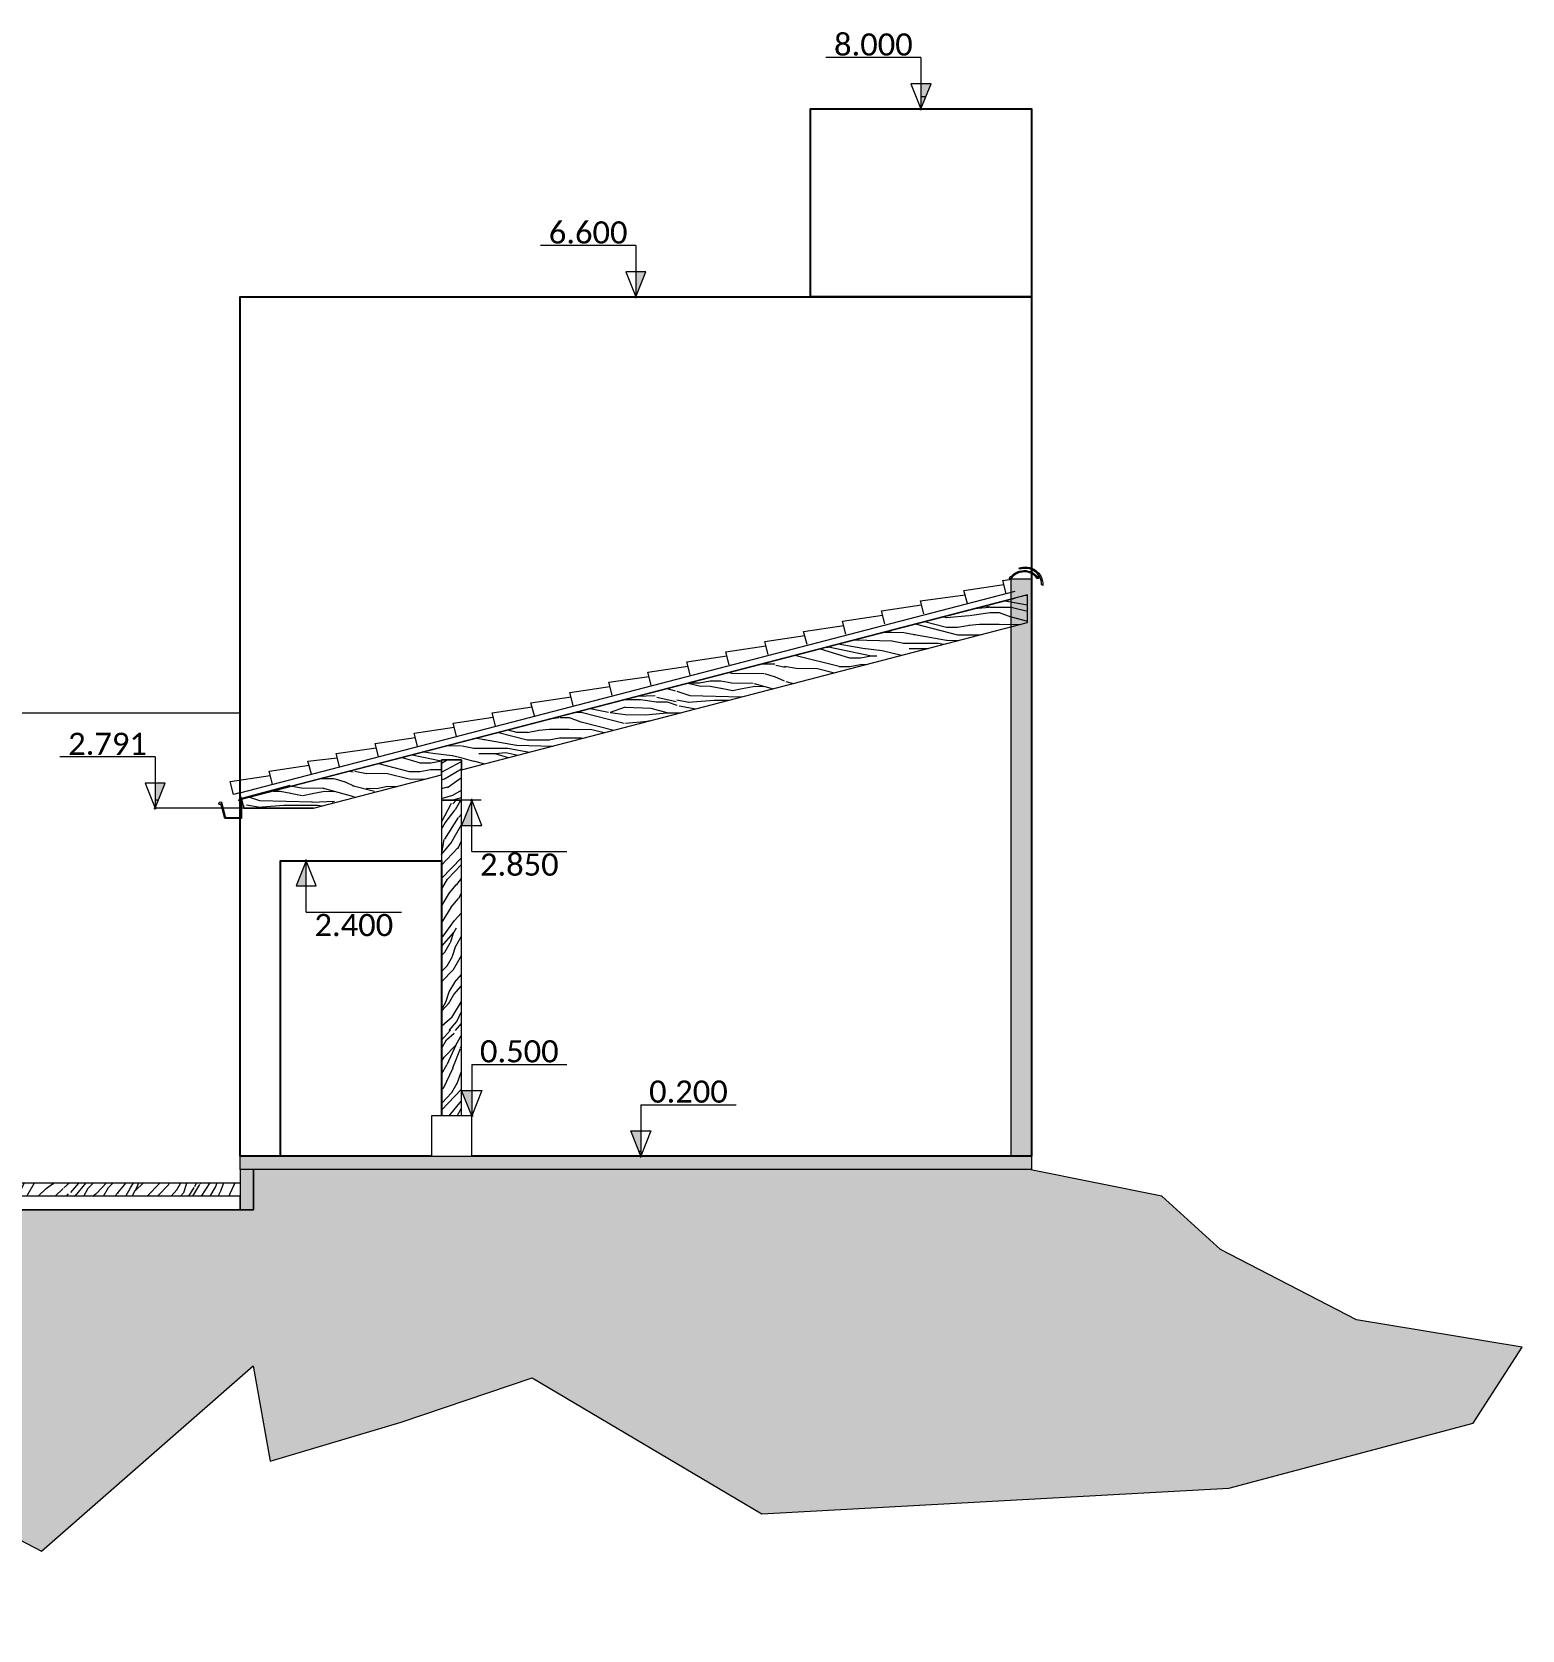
# Model space of a CAD drawing. Header units: metres. Extents: x -197 to 1099, y -24 to 14.
# Drawn here: x -145.77 to -134.67, y -3.33 to 8.57 of the extents above; entities that cross this region are included whole.
import ezdxf
from ezdxf.enums import TextEntityAlignment as Align

# ---------------------------------------------------------------- set-up
doc = ezdxf.new("R2010")
doc.units = ezdxf.units.M
doc.header["$LTSCALE"] = 0.001
doc.header["$PDMODE"] = 34
doc.header["$PDSIZE"] = 0.01
doc.linetypes.add('HIDDENX2', pattern=[19.05, 12.7, -6.35])
doc.layers.get('0').update_dxf_attribs({"lineweight": 13, "true_color": 0x000000})
for name, color, linetype, lineweight, true_color in [('Jach-Anotaciones-CalidaddeLínea  0.13', 7, 'Continuous', 13, 0x000000), ('Jach-Anotaciones-CalidaddeLínea 0.09', 7, 'Continuous', 9, 0x000000), ('Jach-Anotaciones-Hatch-Lum100%', 7, 'Continuous', 13, 0x000000), ('Jach-Anotaciones-Hatch-Lum50%', 9, 'Continuous', 13, 0x808080), ('Jach-Anotaciones-Hatch-Lum80%', 250, 'Continuous', 13, 0x333333), ('Jach-Anotaciones-LineasDetalle0.09mm', 7, 'Continuous', 15, 0x000000), ('JACH-Anotaciones-Textos-Lum75% @ 0.075', 7, 'Continuous', 13, 0x404040), ('JACH-Arq-Lineas-Proyeccion Niveles cortes', 9, 'HIDDENX2', 13, 0x808080), ('JACH-Arq-Muros01-Carga', 7, 'Continuous', 25, 0x000000)]:
    doc.layers.add(name, color=color, linetype=linetype, lineweight=lineweight, true_color=true_color)
doc.styles.add('02a-Calibri-JACH(1.8mm)', font='calibri.ttf', dxfattribs={"height": 2.2})
pattern_1 = [(0, (169.421, 45.032), (0, 6.985), [5.08, -1.905]), (90, (169.421, 45.032), (-6.985, 4e-16), [5.08, -1.905])]

# ---------------------------------------------------------------- blocks, each defined once
blk = doc.blocks.new('A$C20b43d2c')
at = {"lineweight": 0, "ltscale": 100}
blk.add_lwpolyline([(0.338, 0.182), (0.333, 0.195), (-0.026, 0.097), (-0.026, -0.052), (-0.151, -0.052), (-0.181, 0.061)], dxfattribs=at)
blk.add_lwpolyline([(-0.184, 0.049, -2.05129), (-0.173, 0.063), (-0.148, -0.036, 0.34454), (-0.139, -0.044), (-0.044, -0.044, 0.414214), (-0.034, -0.034), (-0.034, 0.086, 0.707962), (-0.044, 0.09), (-0.052, 0.081)], format="xyb", dxfattribs=at)
blk = doc.blocks.new('A$Cd55f58f5')
at = {"layer": 'JACH-Arq-Muros01-Carga', "lineweight": 0, "ltscale": 100}
blk.add_blockref('A$C20b43d2c', (0.026, -0.097), dxfattribs=at)
blk = doc.blocks.new('*U438')
at = {"lineweight": 0, "ltscale": 100}
h = blk.add_hatch(dxfattribs=at)
h.set_pattern_fill('ANGLE', color=256)
h.set_pattern_definition(pattern_1)
h.paths.add_polyline_path([(0, 2.5), (0, 0), (1, 2.5)])
h = blk.add_hatch(color=256, dxfattribs=at)
h.dxf.hatch_style = 1
h.paths.add_polyline_path([(0, 2.5), (0, 0), (1, 2.5)])
for points in [[(0, 5.1), (-9.47, 5.1)], [(0, 5.1), (0, 1.25)]]:
    blk.add_lwpolyline(points, dxfattribs=at)
for points in [[(0, 0), (1, 2.5), (-1, 2.5)], [(0, 2.5), (0, 0), (1, 2.5)]]:
    blk.add_lwpolyline(points, close=True, dxfattribs=at)
blk.add_point((0, 0), dxfattribs=at)
at = {"lineweight": 0, "ltscale": 100, "style": '02a-Calibri-JACH(1.8mm)'}
blk.add_attdef('ALT', text='', height=2.2, dxfattribs=at).set_placement((-4.73, 6.4), align=Align.MIDDLE_CENTER)
blk = doc.blocks.new('*U427')
at = {"lineweight": 0, "ltscale": 100}
h = blk.add_hatch(dxfattribs=at)
h.set_pattern_fill('ANGLE', color=256)
h.set_pattern_definition(pattern_1)
h.paths.add_polyline_path([(0, 2.5), (0, 0), (1, 2.5)])
h = blk.add_hatch(color=256, dxfattribs=at)
h.dxf.hatch_style = 1
h.paths.add_polyline_path([(0, 2.5), (0, 0), (1, 2.5)])
for points in [[(0, 5.1), (-9.47, 5.1)], [(0, 5.1), (0, 1.25)]]:
    blk.add_lwpolyline(points, dxfattribs=at)
for points in [[(0, 0), (1, 2.5), (-1, 2.5)], [(0, 2.5), (0, 0), (1, 2.5)]]:
    blk.add_lwpolyline(points, close=True, dxfattribs=at)
blk.add_point((0, 0), dxfattribs=at)
at = {"lineweight": 0, "ltscale": 100, "style": '02a-Calibri-JACH(1.8mm)'}
blk.add_attdef('ALT', text='', height=2.2, dxfattribs=at).set_placement((-4.73, 6.4), align=Align.MIDDLE_CENTER)
blk = doc.blocks.new('*U428')
at = {"lineweight": 0, "ltscale": 100}
h = blk.add_hatch(dxfattribs=at)
h.set_pattern_fill('ANGLE', color=256)
h.set_pattern_definition(pattern_1)
h.paths.add_polyline_path([(0, 2.5), (0, 0), (1, 2.5)])
h = blk.add_hatch(color=256, dxfattribs=at)
h.dxf.hatch_style = 1
h.paths.add_polyline_path([(0, 2.5), (0, 0), (1, 2.5)])
for points in [[(0, 5.1), (-9.47, 5.1)], [(0, 5.1), (0, 1.25)]]:
    blk.add_lwpolyline(points, dxfattribs=at)
for points in [[(0, 0), (1, 2.5), (-1, 2.5)], [(0, 2.5), (0, 0), (1, 2.5)]]:
    blk.add_lwpolyline(points, close=True, dxfattribs=at)
blk.add_point((0, 0), dxfattribs=at)
at = {"lineweight": 0, "ltscale": 100, "style": '02a-Calibri-JACH(1.8mm)'}
blk.add_attdef('ALT', text='', height=2.2, dxfattribs=at).set_placement((-4.73, 6.4), align=Align.MIDDLE_CENTER)
blk = doc.blocks.new('*U454')
at = {"lineweight": 0, "ltscale": 100}
h = blk.add_hatch(dxfattribs=at)
h.set_pattern_fill('ANGLE', color=256)
h.set_pattern_definition(pattern_1)
h.paths.add_polyline_path([(0, 2.5), (0, 0), (1, 2.5)])
h = blk.add_hatch(color=256, dxfattribs=at)
h.dxf.hatch_style = 1
h.paths.add_polyline_path([(0, 2.5), (0, 0), (1, 2.5)])
for points in [[(0, 5.1), (-9.47, 5.1)], [(0, 5.1), (0, 1.25)]]:
    blk.add_lwpolyline(points, dxfattribs=at)
for points in [[(0, 0), (1, 2.5), (-1, 2.5)], [(0, 2.5), (0, 0), (1, 2.5)]]:
    blk.add_lwpolyline(points, close=True, dxfattribs=at)
blk.add_point((0, 0), dxfattribs=at)
at = {"lineweight": 0, "ltscale": 100, "style": '02a-Calibri-JACH(1.8mm)'}
blk.add_attdef('ALT', text='', height=2.2, dxfattribs=at).set_placement((-4.73, 6.4), align=Align.MIDDLE_CENTER)
blk = doc.blocks.new('*U455')
at = {"lineweight": 0, "ltscale": 100}
h = blk.add_hatch(dxfattribs=at)
h.set_pattern_fill('ANGLE', color=256)
h.set_pattern_definition(pattern_1)
h.paths.add_polyline_path([(0, 2.5), (0, 0), (1, 2.5)])
h = blk.add_hatch(color=256, dxfattribs=at)
h.dxf.hatch_style = 1
h.paths.add_polyline_path([(0, 2.5), (0, 0), (1, 2.5)])
for points in [[(0, 5.1), (-9.47, 5.1)], [(0, 5.1), (0, 1.25)]]:
    blk.add_lwpolyline(points, dxfattribs=at)
for points in [[(0, 0), (1, 2.5), (-1, 2.5)], [(0, 2.5), (0, 0), (1, 2.5)]]:
    blk.add_lwpolyline(points, close=True, dxfattribs=at)
blk.add_point((0, 0), dxfattribs=at)
at = {"lineweight": 0, "ltscale": 100, "style": '02a-Calibri-JACH(1.8mm)'}
blk.add_attdef('ALT', text='', height=2.2, dxfattribs=at).set_placement((-4.73, 6.4), align=Align.MIDDLE_CENTER)
blk = doc.blocks.new('*U702')
at = {"lineweight": 0, "ltscale": 100}
h = blk.add_hatch(dxfattribs=at)
h.set_pattern_fill('ANGLE', color=256)
h.set_pattern_definition(pattern_1)
h.paths.add_polyline_path([(0, 2.5), (0, 0), (1, 2.5)])
h = blk.add_hatch(color=256, dxfattribs=at)
h.dxf.hatch_style = 1
h.paths.add_polyline_path([(0, 2.5), (0, 0), (1, 2.5)])
for points in [[(0, 5.1), (-9.47, 5.1)], [(0, 5.1), (0, 1.25)]]:
    blk.add_lwpolyline(points, dxfattribs=at)
for points in [[(0, 0), (1, 2.5), (-1, 2.5)], [(0, 2.5), (0, 0), (1, 2.5)]]:
    blk.add_lwpolyline(points, close=True, dxfattribs=at)
blk.add_point((0, 0), dxfattribs=at)
at = {"lineweight": 0, "ltscale": 100, "style": '02a-Calibri-JACH(1.8mm)'}
blk.add_attdef('ALT', text='', height=2.2, dxfattribs=at).set_placement((-4.73, 6.4), align=Align.MIDDLE_CENTER)
blk = doc.blocks.new('*U259')
at = {"lineweight": 0, "ltscale": 100}
h = blk.add_hatch(dxfattribs=at)
h.set_pattern_fill('ANGLE', color=256)
h.set_pattern_definition(pattern_1)
h.paths.add_polyline_path([(0, 2.5), (0, 0), (1, 2.5)])
h = blk.add_hatch(color=256, dxfattribs=at)
h.dxf.hatch_style = 1
h.paths.add_polyline_path([(0, 2.5), (0, 0), (1, 2.5)])
for points in [[(0, 5.1), (-9.47, 5.1)], [(0, 5.1), (0, 1.25)]]:
    blk.add_lwpolyline(points, dxfattribs=at)
for points in [[(0, 0), (1, 2.5), (-1, 2.5)], [(0, 2.5), (0, 0), (1, 2.5)]]:
    blk.add_lwpolyline(points, close=True, dxfattribs=at)
blk.add_point((0, 0), dxfattribs=at)
at = {"lineweight": 0, "ltscale": 100, "style": '02a-Calibri-JACH(1.8mm)'}
blk.add_attdef('ALT', text='', height=2.2, dxfattribs=at).set_placement((-4.73, 6.4), align=Align.MIDDLE_CENTER)

msp = doc.modelspace()

# ---------------------------------------------------------------- hatches: boundary and pattern name
at = {"layer": 'Jach-Anotaciones-Hatch-Lum100%', "ltscale": 100}
h = msp.add_hatch(color=256, dxfattribs=at)
h.dxf.hatch_style = 1
h.paths.add_polyline_path([(-138.47163, 4.5), (-138.32163, 4.5), (-138.32163, 0.2), (-138.47163, 0.2)])
h = msp.add_hatch(color=256, dxfattribs=at)
h.dxf.hatch_style = 1
h.paths.add_polyline_path([(-144.21716, 0.2), (-138.32163, 0.2), (-138.32163, 0.1), (-144.21716, 0.1)])
h = msp.add_hatch(color=256, dxfattribs=at)
h.dxf.hatch_style = 1
h.paths.add_polyline_path([(-144.21716, -0.2), (-144.11716, -0.2), (-144.11716, 0.1), (-144.21716, 0.1)])
at = {"layer": 'Jach-Anotaciones-Hatch-Lum50%', "ltscale": 100}
h = msp.add_hatch(dxfattribs=at)
h.set_pattern_fill('WOOD_01', color=256, scale=0.8, angle=-0.315214, pattern_type=2)
h.set_pattern_definition([(359.6848, (-394.01, 2.0602), (0.0044012, 0.799988), [0.16, -0.64]), (8.657386, (-394.00437, 1.62819), (4.8043285695, 0.7735788146), [0.1538832, -15.2344232]), (5.395286, (-394.01211, 1.67623), (7.204292312, 0.76036553), [0.1607984, -7.8791008]), (344.262686, (-394.010787, 1.91623), (8.7866629083, -2.4483667108), [0.2406656, -23.8259016]), (353.344686, (-393.993335, 2.18014), (0.799988155, -0.004399564), [0.1448864, -7.0994208]), (344.753386, (-393.971844, 1.72401), (3.195550377, -0.817591375), [0.1241936, -12.2951456]), (348.374886, (-394.24929, 2.18955), (0.79998813, -0.0044009), [0.3263376, -3.7528776]), (5.395286, (-394.00477, 1.55619), (7.204292312, 0.76036553), [0.0803992, -7.9595]), (359.6848, (-394.0109, 1.8922), (0.0044012, 0.799988), [0.08, -0.72]), (359.6848, (-394.1704, 1.9891), (0.0044012, 0.799988), [0.24, -0.56]), (10.994686, (-394.00973, 2.10823), (3.20435258, 0.78238106), [0.081584, -3.9976312]), (2.411086, (-394.091358, 1.81267), (16.0041592815, 0.711960776), [0.1681904, -16.6508464]), (352.090186, (-394.05149, 1.78845), (6.395501864, -0.835192412), [0.1210616, -11.9851336]), (359.6848, (-394.0932, 1.4847), (0.0044012, 0.799988), [0.16, -0.64]), (358.515686, (-394.173381, 1.445117), (0.7999880433, -0.0044005829), [0.3920816, -38.81608]), (359.6848, (-394.1701, 2.0451), (0.0044012, 0.799988), [0.08, -0.72]), (359.6848, (-394.0897, 2.1087), (0.0044012, 0.799988), [0.08, -0.72]), (359.6848, (-394.4493, 2.18265), (0.0044012, 0.799988), [0.12, -0.68]), (350.222486, (-394.23311, 2.22146), (0.79998796, -0.00440089), [0.2433104, -4.6228992]), (359.6848, (-394.4891, 2.2229), (0.0044012, 0.799988), [0.16, -0.64]), (359.6848, (-394.5811, 1.5034), (0.0044012, 0.799988), [0.088, -0.712]), (359.6848, (-394.17285, 1.5411), (0.0044012, 0.799988), [0.08, -0.72]), (359.6848, (-394.5807, 1.56736), (0.0044012, 0.799988), [0.168, -0.632]), (5.125086, (-394.172457, 1.613114), (8.004279868, 0.7559717563), [0.16876, -16.7072576]), (359.6848, (-394.1641, 1.6771), (0.0044012, 0.799988), [0.152, -0.648]), (359.6848, (-394.58, 1.69536), (0.0044012, 0.799988), [0.088, -0.712]), (358.515686, (-394.483308, 1.822827), (0.7999880433, -0.0044005829), [0.3920816, -38.81608]), (359.6848, (-394.4109, 1.8944), (0.0044012, 0.799988), [0.08, -0.72]), (359.6848, (-394.4908, 1.9189), (0.0044012, 0.799988), [0.08, -0.72]), (359.6848, (-394.1708, 1.9171), (0.0044012, 0.799988), [0.16, -0.64]), (359.6848, (-394.3307, 1.934), (0.0044012, 0.799988), [0.08, -0.72]), (359.6848, (-394.4902, 2.0309), (0.0044012, 0.799988), [0.16, -0.64]), (19.338586, (-394.276015, 1.693685), (8.81747179, 3.15153407), [0.1189288, -11.7739248]), (10.994686, (-394.41078, 1.91843), (3.20435258, 0.78238106), [0.081584, -3.9976312]), (10.994686, (-394.091, 1.87667), (3.20435258, 0.78238106), [0.081584, -3.9976312]), (5.395286, (-394.32933, 2.181986), (7.204292312, 0.76036553), [0.0803992, -7.9595]), (349.379986, (-394.57702, 2.23935), (4.795526168, -0.82639083), [0.0894424, -8.854828]), (348.374886, (-394.49307, 1.50288), (0.79998813, -0.0044009), [0.081584, -3.9976312]), (89.6848, (-394.41316, 1.4864), (-0.799988, 0.0044012), [0, -0.8]), (346.292386, (-394.57869, 1.935354), (13.5821897145, -3.274747542), [0.172696, -17.0969232]), (10.994686, (-394.09008, 2.04467), (3.20435258, 0.78238106), [0.081584, -3.9976312]), (9.989586, (-394.092854, 1.540675), (4.004340476, 0.777978747), [0.0894424, -8.854828]), (348.374886, (-394.33091, 1.89399), (0.79998813, -0.0044009), [0.081584, -3.9976312]), (348.374886, (-394.2507, 1.93355), (0.79998813, -0.0044009), [0.081584, -3.9976312]), (341.24989, (-394.57913, 1.85536), (0.79998773, -0.00440026), [0.1011928, -2.4286288]), (345.64859, (-394.48964, 2.12687), (0.79998758, -0.0044002), [0.3298488, -2.9686352]), (342.985586, (-394.32933, 2.181986), (5.591112854, -1.630779148), [0.2505672, -8.101676]), (359.6848, (-394.3291, 2.222), (0.0044012, 0.799988), [0.096, -0.704]), (345.64859, (-394.41272, 1.56644), (0.79998758, -0.0044002), [0.3298488, -2.9686352]), (345.64859, (-394.4924, 1.62287), (0.79998758, -0.0044002), [0.3298488, -2.9686352]), (345.64859, (-394.49201, 1.69487), (0.79998758, -0.0044002), [0.3298488, -2.9686352]), (349.379986, (-394.578074, 2.04735), (4.795526168, -0.82639083), [0.0894424, -8.854828]), (345.64859, (-394.33017, 2.02999), (0.79998758, -0.0044002), [0.164924, -3.13356]), (349.379986, (-394.57948, 1.791356), (4.795526168, -0.82639083), [0.0894424, -8.854828]), (357.298886, (-394.163797, 1.733068), (0.7999878555, -0.004400215), [0.1921664, -19.024492]), (349.379986, (-394.251, 1.87755), (4.795526168, -0.82639083), [0.0894424, -8.854828]), (12.213586, (-394.16309, 1.86107), (3.20435315, 0.782382548), [0.073756, -7.3018792]), (349.247386, (-394.579703, 1.751357), (8.791064244, -1.648377222), [0.3091152, -30.602364]), (351.554686, (-394.27602, 1.69368), (0.79998746, -0.00440139), [0.1131368, -5.5437168]), (4.448386, (-394.49157, 1.77487), (8.804267945, 0.751567892), [0.1926656, -9.4406096]), (359.6848, (-394.2995, 1.7898), (0.0044012, 0.799988), [0.248, -0.552]), (344.429686, (-394.5775, 2.15135), (3.195550154, -0.817591335), [0.0912144, -9.0301888]), (350.222486, (-394.41316, 1.48644), (0.79998796, -0.00440089), [0.2433104, -4.6228992]), (339.701686, (-394.58023, 1.65536), (2.39556239, -0.813190942), [0.0936376, -9.2701216]), (359.6848, (-393.92964, 2.1238), (0.0044012, 0.799988), [0.04, -0.76]), (359.6848, (-393.9316, 1.7718), (0.0044012, 0.799988), [0.08, -0.72]), (10.994686, (-393.93316, 1.4838), (3.20435258, 0.78238106), [0.081584, -3.9976312]), (359.6848, (-393.9247, 1.56375), (0.0044012, 0.799988), [0.144, -0.656]), (342.985586, (-393.93039, 1.98779), (5.591112854, -1.630779148), [0.0835224, -8.2687208]), (347.705486, (-393.923317, 1.819747), (15.182160045, -3.2844524587), [0.1472056, -26.8405152]), (89.6848, (-393.9332, 1.4838), (-0.799988, 0.0044012), [0, -0.8]), (359.6848, (-393.8531, 1.49936), (0.0044012, 0.799988), [0.072, -0.728]), (359.6848, (-393.85224, 1.65135), (0.0044012, 0.799988), [0.072, -0.728]), (359.6848, (-393.852, 1.69135), (0.0044012, 0.799988), [0.072, -0.728]), (335.722386, (-393.850525, 1.96335), (5.586711744, -2.430761377), [0.0787912, -7.8002896]), (348.201086, (-393.849997, 2.059347), (3.99553757295, -0.8221182505), [0.0734704, -52.17242]), (341.24989, (-393.85158, 1.77135), (0.79998773, -0.00440026), [0.0758944, -2.4539264]), (347.155986, (-393.849425, 2.163345), (3.995538528, -0.82199356), [0.073756, -7.3018792])])
h.paths.add_polyline_path([(-144.18877, 2.79057), (-143.67015, 2.79057), (-142.71716, 3.03842), (-142.71716, 3.15), (-142.56716, 3.15), (-142.56716, 3.07743), (-138.34974, 4.17428), (-138.35082, 4.38065), (-144.20612, 2.85783)])
h = msp.add_hatch(dxfattribs=at)
h.set_pattern_fill('WOOD_01', color=256, scale=0.8, angle=30, pattern_type=2)
h.set_pattern_definition([(30, (-548.6905, 0.9145), (-0.4, 0.6928203), [0.16, -0.64]), (38.9726, (-548.46758, 0.54436), (3.7569229083, 3.0928186897), [0.1538832, -15.2344232]), (35.7105, (-548.49851, 0.58193), (5.835388825, 4.292810352), [0.1607984, -7.8791008]), (14.5779, (-548.618507, 0.789774), (8.8210181559, 2.3215476106), [0.2406656, -23.8259016]), (23.6599, (-548.73665, 1.026405), (0.692819725, 0.400001542), [0.1448864, -7.0994208]), (15.0686, (-548.487866, 0.643497), (3.171280634, 0.907180803), [0.1241936, -12.2951456]), (18.6901, (-548.96235, 0.90533), (0.692820377, 0.400000373), [0.3263376, -3.7528776]), (35.7105, (-548.43158, 0.482005), (5.835388825, 4.292810352), [0.0803992, -7.9595]), (30, (-548.6065, 0.769), (-0.4, 0.6928203), [0.08, -0.72]), (30, (-548.7931, 0.7721), (-0.4, 0.6928203), [0.24, -0.56]), (41.3099, (-548.7145, 0.95605), (2.37128216, 2.292818455), [0.081584, -3.9976312]), (32.7263, (-548.63579, 0.659707), (13.456408258, 8.692817682), [0.1681904, -16.6508464]), (22.4054, (-548.58915, 0.658923), (5.942559959, 2.507183996), [0.1210616, -11.9851336]), (30, (-548.4718, 0.37565), (-0.4, 0.6928203), [0.16, -0.64]), (28.8309, (-548.521071, 0.30101), (0.6928201428, 0.4000006054), [0.3920816, -38.81608]), (30, (-548.8211, 0.8206), (-0.4, 0.6928203), [0.08, -0.72]), (30, (-548.7838, 0.91605), (-0.4, 0.6928203), [0.08, -0.72]), (30, (-549.13156, 0.7984), (-0.4, 0.6928203), [0.12, -0.68]), (20.5377, (-548.9645, 0.94105), (0.69282022, 0.4000003), [0.2433104, -4.6228992]), (30, (-549.1862, 0.81305), (-0.4, 0.6928203), [0.16, -0.64]), (30, (-548.9024, 0.1455), (-0.4, 0.6928203), [0.088, -0.712]), (30, (-548.5691, 0.38415), (-0.4, 0.6928203), [0.08, -0.72]), (30, (-548.9344, 0.2009), (-0.4, 0.6928203), [0.168, -0.632]), (35.4403, (-548.60507, 0.446502), (6.5282051098, 4.6928165894), [0.16876, -16.7072576]), (30, (-548.63014, 0.5059), (-0.4, 0.6928203), [0.152, -0.648]), (30, (-548.9984, 0.3118), (-0.4, 0.6928203), [0.088, -0.712]), (28.8309, (-548.979271, 0.470635), (0.6928201428, 0.4000006054), [0.3920816, -38.81608]), (30, (-548.9529, 0.569), (-0.4, 0.6928203), [0.08, -0.72]), (30, (-549.0342, 0.5498), (-0.4, 0.6928203), [0.08, -0.72]), (30, (-548.7571, 0.7098), (-0.4, 0.6928203), [0.16, -0.64]), (30, (-548.9036, 0.6436), (-0.4, 0.6928203), [0.08, -0.72]), (30, (-549.0902, 0.6468), (-0.4, 0.6928203), [0.16, -0.64]), (49.6538, (-548.73514, 0.463784), (6.021025898, 7.171277634), [0.1189288, -11.7739248]), (41.3099, (-548.96492, 0.58977), (2.37128216, 2.292818455), [0.081584, -3.9976312]), (41.3099, (-548.66779, 0.71513), (2.37128216, 2.292818455), [0.081584, -3.9976312]), (35.7105, (-549.027635, 0.858405), (5.835388825, 4.292810352), [0.0803992, -7.9595]), (19.6952, (-549.27041, 0.7829), (4.556919801, 1.707183342), [0.0894424, -8.854828]), (18.6901, (-548.8262, 0.1895), (0.692820377, 0.400000373), [0.081584, -3.9976312]), (120, (-548.7489, 0.21565), (-0.6928203, -0.4), [0, -0.8]), (16.6076, (-549.11841, 0.51963), (13.3779334605, 4.028739906), [0.172696, -17.0969232]), (41.3099, (-548.75179, 0.86063), (2.37128216, 2.292818455), [0.081584, -3.9976312]), (40.3048, (-548.49979, 0.42415), (3.06410305, 2.692817498), [0.0894424, -8.854828]), (18.6901, (-548.88363, 0.60899), (0.692820377, 0.400000373), [0.081584, -3.9976312]), (18.6901, (-548.83435, 0.68363), (0.692820377, 0.400000373), [0.081584, -3.9976312]), (11.5651, (-549.0784, 0.45035), (0.69281971, 0.40000073), [0.1011928, -2.4286288]), (15.9638, (-549.1382, 0.7299), (0.69281955, 0.4000007), [0.3298488, -2.9686352]), (13.3008, (-549.027635, 0.858405), (5.649739725, 1.41436368), [0.2505672, -8.101676]), (30, (-549.0476, 0.89305), (-0.4, 0.6928203), [0.096, -0.704]), (15.9638, (-548.78892, 0.28493), (0.69281955, 0.4000007), [0.3298488, -2.9686352]), (15.9638, (-548.8862, 0.29343), (0.69281955, 0.4000007), [0.3298488, -2.9686352]), (15.9638, (-548.9222, 0.35578), (0.69281955, 0.4000007), [0.3298488, -2.9686352]), (19.6952, (-549.17441, 0.616625), (4.556919801, 1.707183342), [0.0894424, -8.854828]), (15.9638, (-548.95163, 0.72677), (0.69281955, 0.4000007), [0.164924, -3.13356]), (19.6952, (-549.04641, 0.39492), (4.556919801, 1.707183342), [0.0894424, -8.854828]), (27.6141, (-548.658143, 0.554425), (0.692819795, 0.400000828), [0.1921664, -19.024492]), (19.6952, (-548.80635, 0.63513), (4.556919801, 1.707183342), [0.0894424, -8.854828]), (42.5288, (-548.72214, 0.66528), (2.371281902, 2.292820032), [0.073756, -7.3018792]), (19.5626, (-549.02641, 0.360282), (8.4210174707, 3.0143693812), [0.3091152, -30.602364]), (21.8699, (-548.73514, 0.46378), (0.692820046, 0.399999617), [0.1131368, -5.5437168]), (34.7636, (-548.9622, 0.425066), (7.221026939, 5.092814379), [0.1926656, -9.4406096]), (30, (-548.8039, 0.5349), (-0.4, 0.6928203), [0.248, -0.552]), (14.7449, (-549.22641, 0.70669), (3.171280421, 0.907180725), [0.0912144, -9.0301888]), (20.5377, (-548.74892, 0.21565), (0.69282022, 0.4000003), [0.2433104, -4.6228992]), (10.0169, (-548.97841, 0.27714), (2.478460616, 0.507180097), [0.0936376, -9.2701216]), (30, (-548.6532, 1.0099), (-0.4, 0.6928203), [0.04, -0.76]), (30, (-548.4772, 0.7051), (-0.4, 0.6928203), [0.08, -0.72]), (41.3099, (-548.33322, 0.45565), (2.37128216, 2.292818455), [0.081584, -3.9976312]), (30, (-548.3663, 0.5289), (-0.4, 0.6928203), [0.144, -0.656]), (13.3008, (-548.585225, 0.89213), (5.649739725, 1.41436368), [0.0835224, -8.2687208]), (18.0207, (-548.494297, 0.750635), (14.7640249514, 4.827958038), [0.1472056, -26.8405152]), (120, (-548.3332, 0.45565), (-0.6928203, -0.4), [0, -0.8]), (30, (-548.27194, 0.5095), (-0.4, 0.6928203), [0.072, -0.728]), (30, (-548.34794, 0.64114), (-0.4, 0.6928203), [0.072, -0.728]), (30, (-548.36794, 0.6758), (-0.4, 0.6928203), [0.072, -0.728]), (6.0376, (-548.50394, 0.91134), (6.049736941, 0.72154829), [0.0787912, -7.8002896]), (18.5163, (-548.551943, 0.994482), (3.8641637922, 1.30707195732), [0.0734704, -52.17242]), (11.5651, (-548.40794, 0.74507), (0.69281971, 0.40000073), [0.0758944, -2.4539264]), (17.4712, (-548.60394, 1.08455), (3.864101678, 1.30718008), [0.073756, -7.3018792])])
h.paths.add_polyline_path([(-142.71716, 2.85), (-142.56716, 2.85), (-142.56716, 3.15), (-142.71716, 3.15)])
h = msp.add_hatch(dxfattribs=at)
h.set_pattern_fill('WOOD_01', color=256, scale=0.8, angle=60, pattern_type=2)
h.set_pattern_definition([(60, (-395.3516, 0.8039), (-0.6928203, 0.4), [0.16, -0.64]), (68.9726, (-394.97344, 0.594823), (1.707181334, 4.556921009), [0.1538832, -15.2344232]), (65.7105, (-395.01901, 0.611895), (2.907189787, 6.63537723), [0.1607984, -7.8791008]), (44.5779, (-395.226856, 0.731895), (6.478452005, 6.4210282848), [0.2406656, -23.8259016]), (53.6599, (-395.44749, 0.87775), (0.39999871, 0.69282136), [0.1448864, -7.0994208]), (45.0686, (-395.04058, 0.670536), (2.29281919, 2.371281939), [0.1241936, -12.2951456]), (48.6901, (-395.58242, 0.66005), (0.39999986, 0.69282067), [0.3263376, -3.7528776]), (65.7105, (-394.91109, 0.55882), (2.907189787, 6.63537723), [0.0803992, -7.9595]), (60, (-395.2061, 0.7199), (-0.6928203, 0.4), [0.08, -0.72]), (60, (-395.3692, 0.6293), (-0.6928203, 0.4), [0.24, -0.56]), (71.3099, (-395.39313, 0.8279), (0.90718136, 3.17128011), [0.081584, -3.9976312]), (62.7263, (-395.17679, 0.610613), (7.307182554, 14.256405072), [0.1681904, -16.6508464]), (52.4054, (-395.136005, 0.633254), (3.89281589, 5.142565012), [0.1210616, -11.9851336]), (60, (-394.8927, 0.4466), (-0.6928203, 0.4), [0.16, -0.64]), (58.8309, (-394.898092, 0.357331), (0.3999995412, 0.6928207572), [0.3920816, -38.81608]), (60, (-395.4177, 0.6573), (-0.6928203, 0.4), [0.08, -0.72]), (60, (-395.4331, 0.7586), (-0.6928203, 0.4), [0.08, -0.72]), (60, (-395.6755, 0.48284), (-0.6928203, 0.4), [0.12, -0.68]), (50.5377, (-395.60213, 0.6899), (0.39999976, 0.69282053), [0.2433104, -4.6228992]), (60, (-395.7301, 0.4682), (-0.6928203, 0.4), [0.16, -0.64]), (60, (-395.1506, 0.032), (-0.6928203, 0.4), [0.088, -0.712]), (60, (-394.9812, 0.4053), (-0.6928203, 0.4), [0.08, -0.72]), (60, (-395.206, 0.064), (-0.6928203, 0.4), [0.168, -0.632]), (65.4403, (-395.043585, 0.44133), (3.3071831715, 7.3282009367), [0.16876, -16.7072576]), (60, (-395.095, 0.48026), (-0.6928203, 0.4), [0.152, -0.648]), (60, (-395.3169, 0.128), (-0.6928203, 0.4), [0.088, -0.712]), (58.8309, (-395.379718, 0.275131), (0.3999995412, 0.6928207572), [0.3920816, -38.81608]), (60, (-395.4061, 0.3735), (-0.6928203, 0.4), [0.08, -0.72]), (60, (-395.46686, 0.3162), (-0.6928203, 0.4), [0.08, -0.72]), (60, (-395.30686, 0.5933), (-0.6928203, 0.4), [0.16, -0.64]), (60, (-395.4007, 0.4628), (-0.6928203, 0.4), [0.08, -0.72]), (60, (-395.56385, 0.3722), (-0.6928203, 0.4), [0.16, -0.64]), (79.6538, (-395.164867, 0.391265), (1.628722567, 9.221021558), [0.1189288, -11.7739248]), (71.3099, (-395.42686, 0.38549), (0.90718136, 3.17128011), [0.081584, -3.9976312]), (71.3099, (-395.23222, 0.64261), (0.90718136, 3.17128011), [0.081584, -3.9976312]), (65.7105, (-395.61549, 0.58677), (2.907189787, 6.63537723), [0.0803992, -7.9595]), (49.6952, (-395.787985, 0.39999), (3.09281664, 3.756924044), [0.0894424, -8.854828]), (48.6901, (-395.10659, 0.1082), (0.39999986, 0.69282067), [0.081584, -3.9976312]), (150, (-395.0527, 0.1695), (-0.4, -0.6928203), [0, -0.8]), (46.6076, (-395.524713, 0.247993), (9.571260274, 10.177957834), [0.172696, -17.0969232]), (71.3099, (-395.3777, 0.72661), (0.90718136, 3.17128011), [0.081584, -3.9976312]), (70.3048, (-394.94123, 0.47461), (1.307182333, 3.864099886), [0.0894424, -8.854828]), (48.6901, (-395.36607, 0.44277), (0.39999986, 0.69282067), [0.081584, -3.9976312]), (48.6901, (-395.36071, 0.53205), (0.39999986, 0.69282067), [0.081584, -3.9976312]), (41.5651, (-395.45543, 0.208), (0.3999991, 0.69282065), [0.1011928, -2.4286288]), (45.9638, (-395.64699, 0.4202), (0.39999898, 0.69282055), [0.3298488, -2.9686352]), (43.3008, (-395.61549, 0.58677), (4.185636287, 4.04974474), [0.2505672, -8.101676]), (60, (-395.6501, 0.6068), (-0.6928203, 0.4), [0.096, -0.704]), (45.9638, (-395.12202, 0.20949), (0.39999898, 0.69282055), [0.3298488, -2.9686352]), (45.9638, (-395.21051, 0.1682), (0.39999898, 0.69282055), [0.3298488, -2.9686352]), (45.9638, (-395.27287, 0.2042), (0.39999898, 0.69282055), [0.3298488, -2.9686352]), (49.6952, (-395.62171, 0.30399), (3.09281664, 3.756924044), [0.0894424, -8.854828]), (45.9638, (-395.48385, 0.51077), (0.39999898, 0.69282055), [0.164924, -3.13356]), (49.6952, (-395.400005, 0.17599), (3.09281664, 3.756924044), [0.0894424, -8.854828]), (57.6141, (-395.143508, 0.50826), (0.3999991287, 0.692820776), [0.1921664, -19.024492]), (49.6952, (-395.312215, 0.50405), (3.09281664, 3.756924044), [0.0894424, -8.854828]), (72.5288, (-395.25436, 0.57226), (0.90718035, 3.171281345), [0.073756, -7.3018792]), (49.5626, (-395.365364, 0.155993), (5.7856303647, 6.8210291959), [0.3091152, -30.602364]), (51.8699, (-395.16487, 0.39126), (0.39999995, 0.692819853), [0.1131368, -5.5437168]), (64.7636, (-395.34215, 0.2442), (3.70718558, 8.021020098), [0.1926656, -9.4406096]), (60, (-395.26, 0.4185), (-0.6928203, 0.4), [0.248, -0.552]), (44.7449, (-395.711774, 0.35599), (2.292819045, 2.371281764), [0.0912144, -9.0301888]), (50.5377, (-395.05273, 0.16949), (0.39999976, 0.69282053), [0.2433104, -4.6228992]), (40.0169, (-395.282226, 0.10799), (1.892819807, 1.678461156), [0.0936376, -9.2701216]), (60, (-395.367, 0.9052), (-0.6928203, 0.4), [0.04, -0.76]), (60, (-395.06215, 0.7292), (-0.6928203, 0.4), [0.08, -0.72]), (71.3099, (-394.81273, 0.58518), (0.90718136, 3.17128011), [0.081584, -3.9976312]), (60, (-394.878, 0.6321), (-0.6928203, 0.4), [0.144, -0.656]), (43.3008, (-395.24921, 0.83718), (4.185636287, 4.04974474), [0.0835224, -8.2687208]), (48.0207, (-395.099718, 0.760105), (10.372041651, 11.563146785), [0.1472056, -26.8405152]), (150, (-394.8127, 0.5852), (-0.4, -0.6928203), [0, -0.8]), (60, (-394.7866, 0.66246), (-0.6928203, 0.4), [0.072, -0.728]), (60, (-394.9182, 0.73846), (-0.6928203, 0.4), [0.072, -0.728]), (60, (-394.9529, 0.75846), (-0.6928203, 0.4), [0.072, -0.728]), (36.0376, (-395.188426, 0.89446), (4.878451732, 3.64974762), [0.0787912, -7.8002896]), (48.5163, (-395.271564, 0.942459), (2.6929280298, 3.0640394157), [0.0734704, -52.17242]), (41.5651, (-395.02215, 0.79846), (0.3999991, 0.69282065), [0.0758944, -2.4539264]), (47.4712, (-395.36163, 0.99446), (2.692820176, 3.064101996), [0.073756, -7.3018792])])
h.paths.add_polyline_path([(-142.71716, 0.49999), (-142.56716, 0.49999), (-142.56716, 2.85), (-142.71716, 2.85)])
h = msp.add_hatch(dxfattribs=at)
h.set_pattern_fill('WOOD_01', color=256, scale=0.8, angle=60, pattern_type=2)
h.set_pattern_definition([(60, (-0.2564, 0.8039), (-0.6928203, 0.4), [0.16, -0.64]), (68.9726, (0.121723, 0.59483), (1.707181334, 4.556921009), [0.1538832, -15.2344232]), (65.7105, (0.07615, 0.6119), (2.907189787, 6.63537723), [0.1607984, -7.879101]), (44.5779, (-0.131692, 0.731902), (6.478452005, 6.421028285), [0.2406656, -23.8259016]), (53.6599, (-0.35232, 0.87776), (0.39999871, 0.69282136), [0.1448864, -7.099421]), (45.0686, (0.054585, 0.670543), (2.29281919, 2.371281939), [0.1241936, -12.2951456]), (48.6901, (-0.48725, 0.66006), (0.39999986, 0.69282067), [0.3263376, -3.7528776]), (65.7105, (0.18408, 0.55883), (2.907189787, 6.63537723), [0.080399, -7.9595]), (60, (-0.1109, 0.7199), (-0.6928203, 0.4), [0.08, -0.72]), (60, (-0.27405, 0.6293), (-0.6928203, 0.4), [0.24, -0.56]), (71.3099, (-0.29797, 0.8279), (0.90718136, 3.17128011), [0.081584, -3.997631]), (62.7263, (-0.081626, 0.61062), (7.307182554, 14.256405072), [0.1681904, -16.6508464]), (52.4054, (-0.04084, 0.63326), (3.89281589, 5.142565012), [0.1210616, -11.9851336]), (60, (0.2024, 0.4466), (-0.6928203, 0.4), [0.16, -0.64]), (58.8309, (0.197072, 0.357338), (0.3999995412, 0.6928207572), [0.3920816, -38.81608]), (60, (-0.32254, 0.6573), (-0.6928203, 0.4), [0.08, -0.72]), (60, (-0.338, 0.7586), (-0.6928203, 0.4), [0.08, -0.72]), (60, (-0.5803, 0.48285), (-0.6928203, 0.4), [0.12, -0.68]), (50.5377, (-0.50696, 0.68991), (0.39999976, 0.69282053), [0.2433104, -4.622899]), (60, (-0.635, 0.4682), (-0.6928203, 0.4), [0.16, -0.64]), (60, (-0.0554, 0.032), (-0.6928203, 0.4), [0.088, -0.712]), (60, (0.1139, 0.4053), (-0.6928203, 0.4), [0.08, -0.72]), (60, (-0.11085, 0.064), (-0.6928203, 0.4), [0.168, -0.632]), (65.4403, (0.05158, 0.44134), (3.307183171, 7.328200937), [0.16876, -16.7072576]), (60, (0.00015, 0.4803), (-0.6928203, 0.4), [0.152, -0.648]), (60, (-0.2217, 0.128), (-0.6928203, 0.4), [0.088, -0.712]), (58.8309, (-0.284554, 0.275138), (0.3999995412, 0.6928207572), [0.3920816, -38.81608]), (60, (-0.3109, 0.3735), (-0.6928203, 0.4), [0.08, -0.72]), (60, (-0.3717, 0.3162), (-0.6928203, 0.4), [0.08, -0.72]), (60, (-0.2117, 0.5933), (-0.6928203, 0.4), [0.16, -0.64]), (60, (-0.30555, 0.4628), (-0.6928203, 0.4), [0.08, -0.72]), (60, (-0.4687, 0.3722), (-0.6928203, 0.4), [0.16, -0.64]), (79.6538, (-0.0697, 0.39127), (1.628722567, 9.221021558), [0.1189288, -11.7739248]), (71.3099, (-0.3317, 0.3855), (0.90718136, 3.17128011), [0.081584, -3.997631]), (71.3099, (-0.13705, 0.64262), (0.90718136, 3.17128011), [0.081584, -3.997631]), (65.7105, (-0.52032, 0.586774), (2.907189787, 6.63537723), [0.080399, -7.9595]), (49.6952, (-0.69282, 0.4), (3.09281664, 3.756924044), [0.0894424, -8.854828]), (48.6901, (-0.01143, 0.10821), (0.39999986, 0.69282067), [0.081584, -3.997631]), (150, (0.0424, 0.1695), (-0.4, -0.6928203), [0, -0.8]), (46.6076, (-0.42955, 0.248), (9.571260274, 10.177957834), [0.172696, -17.0969232]), (71.3099, (-0.28254, 0.72662), (0.90718136, 3.17128011), [0.081584, -3.997631]), (70.3048, (0.15393, 0.47462), (1.307182333, 3.864099886), [0.0894424, -8.854828]), (48.6901, (-0.2709, 0.44277), (0.39999986, 0.69282067), [0.081584, -3.997631]), (48.6901, (-0.26555, 0.53206), (0.39999986, 0.69282067), [0.081584, -3.997631]), (41.5651, (-0.36027, 0.208), (0.3999991, 0.69282065), [0.101193, -2.428629]), (45.9638, (-0.55183, 0.42021), (0.39999898, 0.69282055), [0.329849, -2.968635]), (43.3008, (-0.52032, 0.586774), (4.185636287, 4.04974474), [0.250567, -8.101676]), (60, (-0.555, 0.6068), (-0.6928203, 0.4), [0.096, -0.704]), (45.9638, (-0.02685, 0.2095), (0.39999898, 0.69282055), [0.329849, -2.968635]), (45.9638, (-0.11535, 0.16821), (0.39999898, 0.69282055), [0.329849, -2.968635]), (45.9638, (-0.1777, 0.20421), (0.39999898, 0.69282055), [0.329849, -2.968635]), (49.6952, (-0.52654, 0.304), (3.09281664, 3.756924044), [0.0894424, -8.854828]), (45.9638, (-0.38869, 0.51077), (0.39999898, 0.69282055), [0.164924, -3.13356]), (49.6952, (-0.30484, 0.176), (3.09281664, 3.756924044), [0.0894424, -8.854828]), (57.6141, (-0.048344, 0.508267), (0.399999129, 0.692820776), [0.1921664, -19.024492]), (49.6952, (-0.21705, 0.504056), (3.09281664, 3.756924044), [0.0894424, -8.854828]), (72.5288, (-0.159195, 0.57227), (0.90718035, 3.171281345), [0.073756, -7.301879]), (49.5626, (-0.2702, 0.156), (5.7856303647, 6.821029196), [0.3091152, -30.602364]), (51.8699, (-0.0697, 0.39127), (0.39999995, 0.69281985), [0.113137, -5.543717]), (64.7636, (-0.246985, 0.24421), (3.70718558, 8.021020098), [0.1926656, -9.4406096]), (60, (-0.16484, 0.4185), (-0.6928203, 0.4), [0.248, -0.552]), (44.7449, (-0.61661, 0.356), (2.292819045, 2.371281764), [0.0912144, -9.030189]), (50.5377, (0.04243, 0.16949), (0.39999976, 0.69282053), [0.2433104, -4.622899]), (40.0169, (-0.18706, 0.108), (1.892819807, 1.678461156), [0.0936376, -9.2701216]), (60, (-0.2718, 0.9052), (-0.6928203, 0.4), [0.04, -0.76]), (60, (0.033, 0.7292), (-0.6928203, 0.4), [0.08, -0.72]), (71.3099, (0.28243, 0.58518), (0.90718136, 3.17128011), [0.081584, -3.997631]), (60, (0.21715, 0.6321), (-0.6928203, 0.4), [0.144, -0.656]), (43.3008, (-0.154046, 0.837184), (4.185636287, 4.04974474), [0.0835224, -8.268721]), (48.0207, (-0.004554, 0.760113), (10.372041651, 11.563146785), [0.1472056, -26.8405152]), (150, (0.2824, 0.5852), (-0.4, -0.6928203), [0, -0.8]), (60, (0.3086, 0.6625), (-0.6928203, 0.4), [0.072, -0.728]), (60, (0.1769, 0.7385), (-0.6928203, 0.4), [0.072, -0.728]), (60, (0.1423, 0.7585), (-0.6928203, 0.4), [0.072, -0.728]), (36.0376, (-0.09326, 0.89447), (4.87845173, 3.64974762), [0.078791, -7.8002896]), (48.5163, (-0.1764, 0.942466), (2.6929280298, 3.0640394157), [0.0734704, -52.17242]), (41.5651, (0.07302, 0.79847), (0.3999991, 0.69282065), [0.0758944, -2.4539264]), (47.4712, (-0.26647, 0.99447), (2.692820176, 3.064101996), [0.073756, -7.301879])])
h.paths.add_polyline_path([(-148.91716, 0), (-144.21716, 0), (-144.21716, -0.1), (-148.91716, -0.1)])
at = {"layer": 'Jach-Anotaciones-Hatch-Lum80%', "ltscale": 100}
h = msp.add_hatch(dxfattribs=at)
h.set_pattern_fill('EARTH', color=256, scale=0.03, angle=45, double=1)
h.set_pattern_definition([(45, (-94.21249, -16.59427), (0, 0.2694077), [0.1905, -0.1905]), (45, (-94.263, -16.54375), (0, 0.2694077), [0.1905, -0.1905]), (45, (-94.31352, -16.49324), (0, 0.2694077), [0.1905, -0.1905]), (135, (-94.31352, -16.45956), (-0.2694077, 0), [0.1905, -0.1905]), (135, (-94.263, -16.40905), (-0.2694077, 0), [0.1905, -0.1905]), (135, (-94.21249, -16.35853), (-0.2694077, 0), [0.1905, -0.1905])])
h.paths.add_polyline_path([(-153.71716, -2.89852), (-152.78269, -2.89852), (-151.15282, -3.33105), (-150.6832, -3.14699), (-150.28115, -2.67207), (-150.72443, -2.4), (-153.71716, -2.4), (-153.71716, -0.025), (-155.51716, -0.025), (-155.51716, -0.2), (-158.61716, -0.2), (-158.61716, -0.05), (-160.21716, -0.05), (-160.21716, -0.1), (-160.31716, -0.1), (-160.31716, 0.075), (-166.71715, 0.075), (-166.71715, -0.05), (-178.02715, -0.05), (-178.02715, 0.25), (-182.52715, 0.25), (-182.52715, -0.1), (-185.48802, -0.1), (-186.28964, -0.63533), (-186.28964, -1.56217), (-185.62834, -2.09777), (-184.87727, -2.40592), (-184.1262, -2.53234), (-184.02342, -2.06616), (-183.59283, -1.81756), (-182.94029, -1.53678), (-181.92042, -1.37085), (-180.94798, -2.04246), (-180.00254, -2.13455), (-178.76813, -1.38626), (-177.45276, -1.02223), (-176.19811, -1.02223), (-173.22337, -1.46716), (-171.66517, -1.6694), (-169.88437, -0.81999), (-168.26546, -1.12335), (-167.85068, -3.08398), (-166.25201, -2.82107), (-165.07831, -1.72897), (-162.89278, -1.38516), (-160.80844, -1.72897), (-158.84551, -2.19412), (-156.48962, -2.33714), (-155.14002, -2.53961)])
h.paths.add_polyline_path([(-150.71716, -0.025), (-150.71716, -1.3), (-150.71716, -2.4), (-150.29311, -2.65136), (-148.83882, -1.94362), (-148.46815, -2.2216), (-148.06348, -1.90565), (-147.10239, -2.61339), (-146.40687, -2.37326), (-145.69851, -2.74411), (-144.1192, -1.36356), (-143.99251, -2.07263), (-143.01696, -1.7814), (-142.0414, -1.45219), (-140.33102, -2.46514), (-136.85129, -2.27502), (-135.03001, -1.78964), (-134.66576, -1.22336), (-135.90018, -1.02112), (-136.91199, -0.4953), (-137.3486, -0.1), (-138.33748, 0.1), (-144.11716, 0.1), (-144.11716, -0.2), (-148.91716, -0.2), (-148.91716, -0.025)])

# ---------------------------------------------------------------- linework, layer by layer
at = {"layer": 'Jach-Anotaciones-CalidaddeLínea  0.13', "ltscale": 100}
for points in [[(-138.47411, 4.5), (-138.48622, 4.49982, -0.54545455), (-138.26624, 4.50307), (-138.27834, 4.50289, 0.51075392)], [(-138.40498, 4.57162), (-138.41481, 4.57869, -0.54545455), (-138.23624, 4.45019), (-138.24606, 4.45726, 0.51075392)]]:
    msp.add_lwpolyline(points, format="xyb", close=True, dxfattribs=at)
for points in [[(-144.2187, 2.90622), (-138.44308, 4.40832)], [(-138.79889, 4.31535), (-138.82419, 4.4121), (-138.52576, 4.45667)], [(-138.50865, 4.39126), (-138.53396, 4.48801), (-138.45367, 4.5)], [(-144.20612, 2.85783), (-138.44308, 4.35665)], [(-139.41298, 4.16328), (-139.43828, 4.26003), (-139.13985, 4.3046)], [(-139.12274, 4.23919), (-139.14805, 4.33594), (-138.816, 4.38076)], [(-139.70322, 4.08737), (-139.72852, 4.18411), (-139.43009, 4.22868)], [(-140.28369, 3.93554), (-140.309, 4.03229), (-140.01056, 4.07686)], [(-139.99345, 4.01146), (-140.01876, 4.1082), (-139.72032, 4.15277)], [(-140.57393, 3.85963), (-140.59923, 3.95638), (-140.3008, 4.00095)], [(-141.1544, 3.70781), (-141.17971, 3.80455), (-140.88127, 3.84913)], [(-140.86416, 3.78372), (-140.88947, 3.88047), (-140.59103, 3.92504)], [(-141.73488, 3.55599), (-141.76018, 3.65273), (-141.46175, 3.6973)], [(-141.44464, 3.6319), (-141.46994, 3.72864), (-141.17151, 3.77321)], [(-142.02511, 3.48007), (-142.05042, 3.57682), (-141.75198, 3.62139)], [(-144.21716, 3.50006), (-162.81715, 3.5)], [(-142.60559, 3.32825), (-142.63089, 3.425), (-142.33246, 3.46957)], [(-142.31535, 3.40416), (-142.34065, 3.50091), (-142.04222, 3.54548)], [(-142.89582, 3.25234), (-142.92113, 3.34908), (-142.62269, 3.39366)], [(-143.4763, 3.10051), (-143.5016, 3.19726), (-143.20317, 3.24183)], [(-143.18606, 3.17643), (-143.21136, 3.27317), (-142.91293, 3.31774)], [(-143.97684, 2.96948), (-144.00214, 3.06623), (-143.70371, 3.1108)], [(-143.6866, 3.04539), (-143.7119, 3.14214), (-143.4934, 3.16592)], [(-144.26707, 2.89357), (-144.29238, 2.99032), (-143.99394, 3.03489)], [(-144.2187, 2.90622), (-144.26707, 2.89357)], [(-144.20612, 2.85783), (-144.21877, 2.90621)]]:
    msp.add_lwpolyline(points, dxfattribs=at)
for points in [[(-138.47163, 4.5), (-138.32163, 4.5), (-138.32163, 0.2), (-138.47163, 0.2)], [(-144.18877, 2.79057), (-143.67015, 2.79057), (-142.71716, 3.03842), (-142.71716, 3.15), (-142.56716, 3.15), (-142.56716, 3.07743), (-138.34974, 4.17428), (-138.35082, 4.38065), (-144.20612, 2.85783)], [(-142.71716, 2.85), (-142.56716, 2.85), (-142.56716, 3.15), (-142.71716, 3.15)], [(-142.71716, 0.49999), (-142.56716, 0.49999), (-142.56716, 2.85), (-142.71716, 2.85)], [(-144.21716, 0.2), (-138.32163, 0.2), (-138.32163, 0.1), (-144.21716, 0.1)], [(-148.91716, 0), (-144.21716, 0), (-144.21716, -0.1), (-148.91716, -0.1)], [(-144.21716, -0.2), (-144.11716, -0.2), (-144.11716, 0.1), (-144.21716, 0.1)]]:
    msp.add_lwpolyline(points, close=True, dxfattribs=at)
at = {"layer": 'Jach-Anotaciones-CalidaddeLínea 0.09'}
msp.add_lwpolyline([(-146.40687, -2.37326), (-145.69851, -2.74411), (-144.1192, -1.36356), (-143.99251, -2.07263), (-143.01696, -1.7814), (-142.0414, -1.45219), (-140.33102, -2.46514), (-136.85129, -2.27502), (-135.03001, -1.78964), (-134.66576, -1.22336), (-135.90018, -1.02112), (-136.91199, -0.4953), (-137.3486, -0.1), (-138.33748, 0.1), (-144.11716, 0.1), (-144.11716, -0.2), (-148.91716, -0.2)], dxfattribs=at)
at = {"layer": 'Jach-Anotaciones-LineasDetalle0.09mm', "ltscale": 100}
msp.add_lwpolyline([(-160.21716, -0.025), (-158.61716, -0.025), (-158.61716, -0.2), (-155.51716, -0.2), (-155.51716, -0.025), (-153.71716, -0.025), (-153.71716, -0.2), (-150.71716, -0.2), (-150.71716, -0.025), (-148.91716, -0.025), (-148.91716, -0.2), (-144.21716, -0.2), (-144.21716, -0.1)], dxfattribs=at)
at = {"layer": 'JACH-Arq-Lineas-Proyeccion Niveles cortes', "ltscale": 100}
for points in [[(-143.67015, 2.79057), (-144.85054, 2.79057)], [(-142.42215, 2.85), (-142.56716, 2.85)], [(-143.77215, 2.4), (-143.91716, 2.4)]]:
    msp.add_lwpolyline(points, dxfattribs=at)
at = {"layer": 'JACH-Arq-Muros01-Carga', "ltscale": 100}
for points in [[(-138.32163, 6.6), (-139.96676, 6.6), (-139.96676, 8), (-138.32163, 8)], [(-138.32163, 0.2), (-144.21716, 0.2), (-144.21716, 6.6), (-138.32163, 6.6)], [(-142.71716, 0.2), (-143.91716, 0.2), (-143.91716, 2.4), (-142.71716, 2.4)]]:
    msp.add_lwpolyline(points, close=True, dxfattribs=at)

# ---------------------------------------------------------------- block references
at = {"layer": 'Jach-Anotaciones-CalidaddeLínea  0.13', "ltscale": 100, "rotation": 0.002247340091031108}
msp.add_blockref('A$Cd55f58f5', (-144.20612, 2.86283), dxfattribs=at)
at = {"layer": 'JACH-Anotaciones-Textos-Lum75% @ 0.075', "ltscale": 100, "xscale": 0.075, "yscale": 0.075, "zscale": 0.075}
for name, p, values in [('*U455', (-139.14419, 8), {'ALT': '8.000'}), ('*U454', (-141.26939, 6.6), {'ALT': '6.600'}), ('*U427', (-144.85054, 2.79057), {'ALT': '2.791'})]:
    msp.add_blockref(name, p, dxfattribs=at).add_auto_attribs(values)
at = {"layer": 'JACH-Anotaciones-Textos-Lum75% @ 0.075', "ltscale": 100}
ref = msp.add_blockref('*U702', (-142.49216, 2.85), dxfattribs=dict(at, xscale=0.075, yscale=0.075, zscale=0.075, rotation=180))
ref.add_attrib('ALT', '2.850', dxfattribs={"layer": '0', "lineweight": 0, "ltscale": 100, "height": 0.165, "style": '02a-Calibri-JACH(1.8mm)'}).set_placement((-142.1372, 2.3707), align=Align.MIDDLE_CENTER)
ref = msp.add_blockref('*U259', (-143.72497, 2.4), dxfattribs=dict(at, xscale=0.075, yscale=0.075, zscale=0.075, rotation=180))
ref.add_attrib('ALT', '2.400', dxfattribs={"layer": '0', "lineweight": 0, "ltscale": 100, "height": 0.165, "style": '02a-Calibri-JACH(1.8mm)'}).set_placement((-143.37001, 1.9207), align=Align.MIDDLE_CENTER)
ref = msp.add_blockref('*U428', (-142.49216, 0.49999), dxfattribs=dict(at, xscale=-0.075, yscale=0.075, zscale=0.075))
ref.add_attrib('ALT', '0.500', dxfattribs={"layer": '0', "lineweight": 0, "ltscale": 100, "height": 0.165, "style": '02a-Calibri-JACH(1.8mm)'}).set_placement((-142.1372, 0.98005), align=Align.MIDDLE_CENTER)
ref = msp.add_blockref('*U438', (-141.23206, 0.2), dxfattribs=dict(at, xscale=-0.075, yscale=0.075, zscale=0.075))
ref.add_attrib('ALT', '0.200', dxfattribs={"layer": '0', "lineweight": 0, "ltscale": 100, "height": 0.165, "style": '02a-Calibri-JACH(1.8mm)'}).set_placement((-140.8771, 0.68006), align=Align.MIDDLE_CENTER)

# ---------------------------------------------------------------- next in the draw order: wipeouts: each hides what was drawn before it
at = {"ltscale": 100}
msp.add_wipeout([(-142.79216, 0.19999), (-142.49216, 0.19999), (-142.49216, 0.49999), (-142.79216, 0.49999)], dxfattribs=at).dxf.layer = 'JACH-Arq-Muros01-Carga'

# ---------------------------------------------------------------- next in the draw order: linework, layer by layer
at = {"layer": 'Jach-Anotaciones-CalidaddeLínea  0.13', "ltscale": 100}
msp.add_lwpolyline([(-142.79216, 0.19999), (-142.49216, 0.19999), (-142.49216, 0.49999), (-142.79216, 0.49999)], close=True, dxfattribs=at)

doc.saveas('drawing.dxf')
